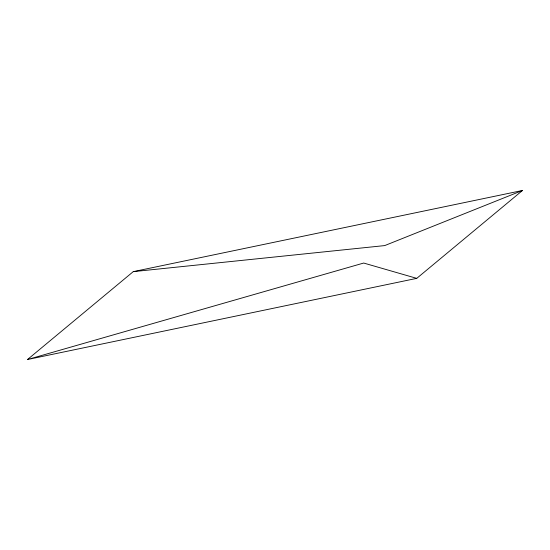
<?xml version="1.0" encoding="UTF-8"?>
<svg xmlns="http://www.w3.org/2000/svg" width="550" height="550" viewBox="0 0 550 550"><rect width="100%" height="100%" fill="white"/><g stroke="black" fill="none" stroke-linecap="round" stroke-linejoin="round"><path stroke-width="0.82" d="M27.5 359.528L133.258 271.638L522.5 190.472L416.742 278.362L27.5 359.528L363.694 263.044L416.742 278.362M522.5 190.472L384.697 245.589L133.258 271.638"/></g></svg>
